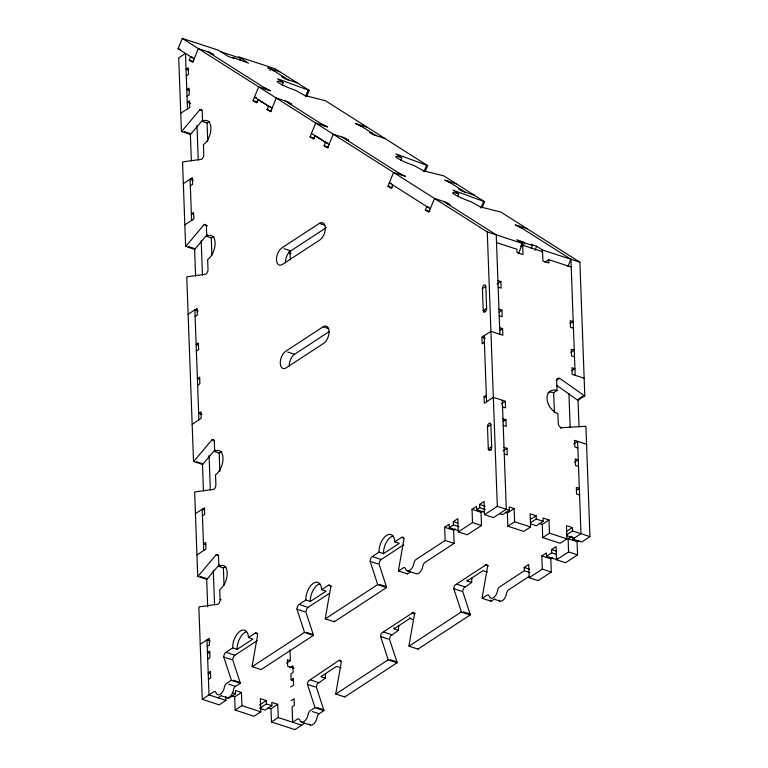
<?xml version="1.0" encoding="UTF-8"?>
<svg xmlns="http://www.w3.org/2000/svg" width="768" height="768" viewBox="0 0 768 768"><rect width="100%" height="100%" fill="white"/><g stroke="black" fill="none" stroke-linecap="round" stroke-linejoin="round"><path stroke-width="1.15" d="M491.184 600.25L491.155 600.499A3.782 2.054 -71.9 0 0 491.126 601.248L482.16 598.32A3.782 2.054 -71.9 0 1 482.189 597.571L487.594 566.611A3.773 2.045 -71.9 0 0 487.162 565.037A3.715 2.016 -71.9 0 0 486.47 564.518L454.723 585.274A3.715 2.016 -71.9 0 0 453.917 587.386A3.773 2.045 -71.9 0 0 453.802 588.701L461.174 611.318A3.83 2.083 -71.9 0 1 461.251 612L408.989 646.176A3.782 2.054 -71.9 0 1 409.018 645.427L414.422 614.458A3.773 2.045 -71.9 0 0 413.99 612.893A3.715 2.016 -71.9 0 0 413.299 612.365L381.552 633.13A3.715 2.016 -71.9 0 0 380.746 635.242A3.773 2.045 -71.9 0 0 380.63 636.557L388.003 659.174A3.83 2.083 -71.9 0 1 388.08 659.846L335.827 694.022A3.782 2.054 -71.9 0 1 335.846 693.283L341.251 662.314A3.773 2.045 -71.9 0 0 340.819 660.749A3.715 2.016 -71.9 0 0 340.128 660.221A3.773 2.045 -71.9 0 0 338.87 660.47L308.381 680.986A3.715 2.016 -71.9 0 0 307.574 683.088A3.773 2.045 -71.9 0 0 307.469 684.413L314.832 707.021A3.83 2.083 -71.9 0 1 314.909 707.702L310.157 710.813A3.754 2.035 -71.9 0 0 308.4 713.318L308.112 714.403A7.488 4.061 -71.9 0 1 304.032 721.574A7.488 4.061 -71.9 0 1 299.626 719.952L299.27 719.29A3.754 2.035 -71.9 0 0 297.418 719.146L292.666 722.246L292.099 706.848L294.355 705.379L294.115 698.774L291.11 700.742M194.131 58.925L178.042 48.72L182.294 38.4L218.621 50.275L228.566 56.582L234.538 58.541L232.781 57.427L248.486 63.101L238.541 56.784L274.925 68.678L309.11 90.374L306.682 96.269M210.854 53.77L213.84 54.739L210.336 52.512L198.384 48.605L192.71 62.362L189.197 60.134L190.618 56.698L192.864 57.427M270.73 106.848L268.493 106.109L257.962 99.427L256.541 102.864L253.037 100.637L258.701 86.89L270.653 90.797L264.154 87.59M270 70.627L270.758 68.794L288.307 79.93M288.73 103.181L291.715 104.16L288.202 101.933L276.25 98.026L270.586 111.782L267.072 109.555L268.493 106.109M282.163 85.114L283.229 82.531L277.488 78.739L309.11 90.374M305.453 96.682L308.189 90.048M327.744 143.021L325.498 142.291L314.966 135.61L313.555 139.046L310.042 136.819L315.715 123.062L327.667 126.97L321.168 123.763M345.734 139.363L348.72 140.333L345.216 138.106L333.264 134.198L327.59 147.955L324.086 145.728L325.498 142.291M392.842 185.021L391.421 188.458L387.917 186.23L393.581 172.483L405.533 176.39L399.043 173.184M400.656 160.301L401.712 157.718L395.981 153.936L427.603 165.571L425.174 171.466M423.936 171.869L426.672 165.245M447.005 203.626L449.99 204.605L446.486 202.378L434.534 198.47L428.861 212.218L425.357 209.99L426.768 206.554L429.014 207.283M457.661 196.474L458.726 193.901L452.986 190.109L484.608 201.744L482.179 207.638M480.95 208.051L483.677 201.418M521.03 245.856L522.73 241.728L516.758 239.779L522.605 243.485L518.352 253.805M523.21 245.933L524.486 242.842L522.73 241.728M531.178 248.544L532.454 245.443L530.698 244.339L536.678 246.288L542.525 250.003L579.898 262.214L584.794 395.808L578.035 400.224A3.734 2.602 56.8 0 1 577.181 399.811L556.694 385.392M534.979 250.416L536.678 246.288M541.67 252.058L542.525 250.003M567.965 266.515L570.941 259.286L518.198 225.821M202.09 110.496L199.843 109.766L182.064 130.915A3.763 2.045 -71.9 0 1 181.421 131.472L190.387 134.41A3.763 2.045 -71.9 0 0 191.021 133.843L202.886 119.75M207.418 225.782L204.058 224.678L186.278 245.827A3.744 2.035 -71.9 0 1 185.635 246.394L194.602 249.322A3.744 2.035 -71.9 0 0 195.235 248.765L207.091 234.662M214.186 440.544L211.949 439.805L194.16 460.963A3.763 2.045 -71.9 0 1 193.526 461.52L202.483 464.448A3.763 2.045 -71.9 0 0 203.126 463.891L214.982 449.789M218.4 555.456L216.163 554.726L198.374 575.875A3.763 2.045 -71.9 0 1 197.741 576.432L206.698 579.36A3.763 2.045 -71.9 0 0 207.341 578.803L219.197 564.701M325.718 673.536A13.142 7.133 -71.9 0 0 325.315 678.144L317.347 683.914A3.715 2.016 -71.9 0 0 316.541 686.026A3.773 2.045 -71.9 0 0 316.426 687.341L323.798 709.958A3.83 2.083 -71.9 0 1 323.875 710.63L319.123 713.741A3.754 2.035 -71.9 0 0 317.366 716.256L317.078 717.331A7.488 4.061 -71.9 0 1 313.67 723.994A7.488 4.061 -71.9 0 1 309.283 724.214M398.89 625.68A13.142 7.133 -71.9 0 0 398.486 630.298L390.518 636.058A3.715 2.016 -71.9 0 0 389.712 638.17A3.773 2.045 -71.9 0 0 389.597 639.485L396.97 662.102A3.83 2.083 -71.9 0 1 397.046 662.784L344.784 696.96L335.827 694.022M472.051 577.824A13.142 7.133 -71.9 0 0 471.658 582.442L463.69 588.211A3.715 2.016 -71.9 0 0 462.883 590.314A3.773 2.045 -71.9 0 0 462.768 591.638L470.131 614.246A3.83 2.083 -71.9 0 1 470.218 614.928L417.955 649.104L408.989 646.176M186.298 75.869L188.554 74.39L188.314 67.795L186.058 69.264L188.304 69.994M187.046 96.221L189.302 94.742L189.062 88.147L186.806 89.616L189.043 90.346M180.758 113.29L189.763 107.395L189.523 100.8L187.267 102.269L190.627 103.373M183.331 183.629L192.346 177.734L192.586 184.33L190.33 185.808M184.848 224.88L193.853 218.986L193.613 212.39L191.357 213.859L193.603 214.589M319.344 223.382L281.798 247.939A9.36 5.088 -71.9 0 0 276.47 259.872A9.36 5.088 -71.9 0 0 282.403 264.432L319.949 239.885A9.36 5.088 -71.9 0 0 325.277 227.952A9.36 5.088 -71.9 0 0 319.344 223.382L324.941 225.216M188.122 314.266L197.136 308.371L197.376 314.976L195.12 316.445M285.437 262.8A9.36 5.088 -71.9 0 1 290.765 250.867L326.333 227.606M196.397 351.101L198.643 349.632L198.403 343.027L196.147 344.506L198.394 345.235M197.645 385.21L199.901 383.731L199.651 377.136L197.405 378.605L199.642 379.334M323.136 326.794L285.59 351.35A9.36 5.088 -71.9 0 0 280.262 363.283A9.36 5.088 -71.9 0 0 286.195 367.853L323.741 343.296A9.36 5.088 -71.9 0 0 329.069 331.363A9.36 5.088 -71.9 0 0 323.136 326.794L328.733 328.627M289.229 366.211A9.36 5.088 -71.9 0 1 294.557 354.278L329.136 331.661M192.154 424.282L201.168 418.387L200.928 411.792L198.672 413.261L202.032 414.355M520.723 246.432L522.653 245.165L542.573 251.683L542.918 261.034L548.89 262.982L548.774 259.69L571.219 267.024M482.429 288.653L485.808 286.435A2.803 1.526 -71.9 0 0 484.022 285.072A2.803 1.526 -71.9 0 0 482.429 288.653L483.235 310.656A2.803 1.526 -71.9 0 0 485.011 312.019A2.803 1.526 -71.9 0 0 486.614 308.438L485.808 286.435M497.03 284.064L500.89 281.539L501.139 288.134L498.144 287.165M544.906 262.214L548.774 259.69M486.614 308.438L483.235 310.656L485.405 311.366M499.046 312.038L501.946 310.138L502.186 316.742L499.2 315.763M195.437 513.667L204.442 507.773L204.691 514.378L202.435 515.846M484.397 342.355L482.141 343.824L481.901 337.229L490.906 331.334L502.867 335.242L502.618 328.637L499.632 327.667M499.728 330.538L502.618 328.637M196.944 554.928L205.958 549.034L205.718 542.429L203.462 543.907L205.709 544.637M570.326 323.52L573.216 321.619L570.23 320.65L570.47 327.245L573.456 328.224M502.541 406.877L505.526 407.846L505.286 401.251L493.334 397.344L484.32 403.238L484.08 396.634L486.326 395.165M570.883 352.435L574.262 350.227L571.277 349.248L571.517 355.853L574.512 356.832M501.418 403.776L505.286 401.251M556.166 380.438L558.701 378.778M572.045 370.618L574.944 368.726L571.958 367.747L572.198 374.352L584.15 378.259M487.498 426.864L490.867 424.656A2.803 1.526 -71.9 0 0 489.091 423.283A2.803 1.526 -71.9 0 0 487.498 426.864L488.304 448.867A2.803 1.526 -71.9 0 0 490.08 450.24A2.803 1.526 -71.9 0 0 491.683 446.659L490.867 424.656M503.069 421.642L505.958 419.75L506.208 426.355L503.213 425.376M548.006 392.678L548.909 392.381A13.123 9.12 56.8 0 1 553.661 392.669L557.04 390.451L556.685 380.554A3.773 2.621 56.8 0 1 557.098 378.902A3.715 2.582 56.8 0 1 557.933 378.23L559.546 378.23L583.93 395.386A3.734 2.602 56.8 0 0 584.794 395.808M491.683 446.659L488.304 448.867L491.558 449.933M200.227 644.314L209.232 638.419L209.482 645.014L207.226 646.493M578.861 398.698L583.93 395.386M503.146 450.883L507.014 448.358L507.254 454.954L504.269 453.974M207.667 659.155L209.942 657.667L209.702 651.072L207.446 652.541L209.693 653.27M560.515 428.285L561.36 427.738L585.072 426.298A3.744 2.602 56.8 0 1 585.917 426.442L589.958 536.621L581.702 542.016L572.736 539.088L572.65 536.89M232.685 647.866L237.168 649.334L252.941 639.014L248.458 637.555A13.104 7.114 -71.9 0 0 240.144 631.162A13.104 7.114 -71.9 0 0 232.685 647.866L225.926 652.282A3.744 2.035 -71.9 0 0 223.795 657.062L231.12 679.469A3.754 2.035 -71.9 0 1 231.245 680.352L240.211 683.28A3.754 2.035 -71.9 0 0 240.077 682.397L232.762 659.99A3.744 2.035 -71.9 0 1 234.893 655.219L257.347 640.531M248.458 637.555L255.216 633.13L257.453 633.869M305.856 600.01L310.339 601.478L326.102 591.168L321.629 589.699A13.104 7.114 -71.9 0 0 313.315 583.306A13.104 7.114 -71.9 0 0 305.856 600.01L299.098 604.435A3.744 2.035 -71.9 0 0 296.966 609.206L304.282 631.613A3.763 2.045 -71.9 0 1 304.416 632.496L313.382 635.424A3.763 2.045 -71.9 0 0 313.248 634.55L305.933 612.134A3.744 2.035 -71.9 0 1 308.064 607.363L329.539 593.318M321.629 589.699L328.378 585.283L331.747 586.378M379.027 552.163L383.51 553.622L399.274 543.312L394.79 541.843A13.104 7.114 -71.9 0 0 386.486 535.45A13.104 7.114 -71.9 0 0 379.027 552.163L372.269 556.579A3.744 2.035 -71.9 0 0 370.138 561.35L377.453 583.766A3.763 2.045 -71.9 0 1 377.587 584.65L386.554 587.578A3.763 2.045 -71.9 0 0 386.419 586.694L379.104 564.278A3.744 2.035 -71.9 0 1 381.235 559.507L403.68 544.829M394.79 541.843L401.549 537.427L403.795 538.157M208.435 679.498L210.691 678.019L210.442 671.424L208.176 672.912L210.413 673.642M401.549 537.427A3.744 2.035 -71.9 0 1 403.93 539.251L398.554 569.962A3.744 2.035 -71.9 0 0 398.496 570.97L403.248 567.859A3.744 2.035 -71.9 0 1 405.446 568.675A7.488 4.07 -71.9 0 0 409.862 570.298A7.488 4.07 -71.9 0 0 413.942 563.117A3.744 2.035 -71.9 0 1 415.987 559.526L445.142 540.461L444.662 527.261L449.165 524.314L449.28 527.616L458.246 530.544M449.28 527.616L453.418 524.918L453.293 521.616L457.795 518.669L458.285 531.869L467.251 534.797L481.478 525.494L480.998 512.294L482.794 511.114M458.285 531.869L472.512 522.557L472.032 509.357L476.534 506.41L476.659 509.712L484.502 512.275M476.659 509.712L479.693 507.725L479.578 504.432L484.08 501.485L484.56 514.685L493.526 517.613L506.294 509.261L502.291 400.272M573.6 443.952L577.603 441.341L580.992 533.683L572.736 539.088M444.662 527.261L453.619 530.189L455.424 529.018M216.163 554.726A3.744 2.035 -71.9 0 1 218.534 556.55L218.899 566.448A13.104 7.114 -71.9 0 1 227.203 572.851A13.104 7.114 -71.9 0 1 219.744 589.555L220.109 599.453A3.744 2.035 -71.9 0 1 217.978 604.234L199.507 606.787A3.744 2.035 -71.9 0 0 198.864 607.075L202.243 699.322L213.754 691.795A3.744 2.035 -71.9 0 1 215.952 692.602A7.488 4.07 -71.9 0 0 220.368 694.224A7.488 4.07 -71.9 0 0 224.448 687.043A3.744 2.035 -71.9 0 1 226.493 683.462L231.245 680.352M255.216 633.13A3.744 2.035 -71.9 0 1 257.587 634.963L252.211 665.674A3.744 2.035 -71.9 0 0 252.154 666.672L304.416 632.496M328.378 585.283A3.744 2.035 -71.9 0 1 330.758 587.107L325.382 617.818A3.744 2.035 -71.9 0 0 325.325 618.826L377.587 584.65M484.56 514.685L497.328 506.333L509.28 510.24L509.155 506.938L514.138 508.57L514.627 521.77L507.869 526.195L507.379 512.986L514.138 508.57M574.426 462.365L578.285 459.84L575.299 458.861L575.539 465.466L578.525 466.435M217.968 697.824L221.77 695.347M225.619 696.864A7.488 4.07 -71.9 0 0 229.997 696.643A7.488 4.07 -71.9 0 0 233.414 689.981A3.744 2.035 -71.9 0 1 235.459 686.39L240.211 683.28M313.382 635.424L261.12 669.61L252.154 666.672M325.325 618.826L334.291 621.754L386.554 587.578M398.496 570.97L407.462 573.898L410.314 572.035M453.619 530.189L454.109 543.389L424.954 562.464A3.744 2.035 -71.9 0 0 422.909 566.045A7.488 4.07 -71.9 0 1 416.179 573.715L407.213 570.787M509.28 510.24L502.522 514.666L499.536 513.686M241.43 692.458L234.672 696.874L235.152 710.074L241.91 705.658L241.43 692.458L235.45 690.499L235.574 693.802L228.816 698.227L225.792 697.238M225.811 697.133L225.936 700.435L219.178 704.851L202.243 699.322M286.55 663.168L290.41 660.643L290.016 649.92M289.901 667.738L292.906 665.77L293.146 672.374L290.89 673.843L291.11 679.891L293.357 680.63M530.304 519.533L536.093 515.75L536.218 519.043L530.419 522.835M576.797 490.099L579.331 488.438L576.346 487.469L576.586 494.064L579.581 495.043M291.11 679.891L293.366 678.422L293.606 685.018L290.602 686.986M536.093 515.75L530.122 513.792L530.602 526.992L523.843 531.418L507.869 526.195M259.526 705.005L266.285 700.579L266.41 703.882L259.651 708.298L265.123 710.093L271.882 705.677L271.766 702.374L277.738 704.323L278.227 717.533L271.469 721.949L270.979 708.749L277.738 704.323M548.995 519.965L542.246 524.39L542.726 537.59L549.485 533.165L548.995 519.965L543.024 518.016L543.149 521.309L536.39 525.734L530.448 523.795M266.285 700.579L260.314 698.63L260.794 711.83L254.035 716.246L235.152 710.074M393.994 627.773A13.104 7.123 -71.9 0 0 394.003 628.829L409.776 618.518L413.136 619.613M467.165 579.917A13.104 7.123 -71.9 0 0 467.174 580.973L482.947 570.662L487.421 572.131M566.611 531.408L572.41 527.616L572.525 530.918L566.736 534.71M572.41 527.616L566.429 525.667L566.918 538.867L560.16 543.283L542.726 537.59M482.16 598.32L486.912 595.21A3.754 2.035 -71.9 0 1 488.765 595.363L489.12 596.026A7.488 4.061 -71.9 0 0 493.526 597.648A7.488 4.061 -71.9 0 0 497.616 590.467L497.894 589.392A3.754 2.035 -71.9 0 1 499.651 586.877L524.304 570.758L524.179 567.456L528.691 564.518L529.171 577.718L538.138 580.646L551.28 572.054L550.79 558.854L552.595 557.674M529.171 577.718L542.314 569.126L541.824 555.917L546.336 552.979L546.451 556.272L555.418 559.21L557.155 558.067M546.451 556.272L551.674 552.854L551.558 549.562L556.061 546.614L556.55 559.814L565.507 562.742L577.555 554.87L577.075 541.661L578.87 540.49M556.55 559.814L568.589 551.933L568.109 538.733L571.709 536.381M304.483 723.312L294.874 729.6L271.469 721.949M491.126 601.248L494.928 598.762M529.325 576.269L508.618 589.814A3.754 2.035 -71.9 0 0 506.861 592.32L506.573 593.405A7.488 4.061 -71.9 0 1 503.165 600.067A7.488 4.061 -71.9 0 1 498.778 600.278M283.229 82.531L279.811 81.542A13.114 1.507 22.4 0 0 280.243 83.798A13.114 1.507 22.4 0 0 295.517 90.326L304.944 95.558L325.411 100.714L427.603 165.571M401.712 157.718L398.294 156.739A13.123 1.507 22.4 0 0 397.392 158.198A13.123 1.507 22.4 0 0 409.718 163.987L414 165.514L423.437 170.755L443.894 175.91L484.608 201.744M458.726 193.901L455.299 192.912A13.114 1.507 22.4 0 0 455.741 195.168A13.114 1.507 22.4 0 0 471.005 201.696L480.442 206.928L500.899 212.083L579.898 262.214M220.31 51.619L240.23 58.128L240.317 60.509M279.725 71.731L267.773 67.824L274.272 71.021M284.794 77.702L281.808 76.733L285.322 78.96L297.274 82.867M178.042 48.72L180.317 49.459M189.197 60.134L193.68 61.603M367.469 127.411L355.517 123.504L362.016 126.71M372.547 133.392L369.562 132.413L373.066 134.64L385.018 138.547M256.627 97.91L254.448 97.2L271.997 108.336M253.037 100.637L257.52 102.106M267.072 109.555L271.555 111.014M456.634 183.994L444.682 180.086L451.181 183.283M310.042 136.819L314.525 138.278M461.702 189.965L458.717 188.995L462.23 191.222L474.182 195.13M324.086 145.728L328.56 147.197M199.843 109.766A3.744 2.035 -71.9 0 1 202.224 111.59L202.579 121.498L207.062 122.957A13.104 7.114 -71.9 0 1 209.645 121.91M391.507 183.504L389.328 182.794L430.282 208.781M527.165 228.749L515.213 224.842L521.712 228.048M387.917 186.23L392.4 187.699M425.357 209.99L429.84 211.459M184.301 131.645L191.021 133.843M524.486 242.842L532.454 245.443M182.294 38.4L487.267 231.926L522.605 243.485M496.512 242.602L516.893 249.264L517.018 252.566L522.998 254.525L522.653 245.165M193.354 180.269L190.09 179.203L191.606 220.464M497.904 280.56L500.89 281.539M498.95 309.168L501.946 310.138M284.035 248.669L290.765 250.867M288.845 252.394L291.091 253.133M204.058 224.678A3.744 2.035 -71.9 0 1 206.429 226.502L206.794 236.41L211.277 237.869A13.104 7.114 -71.9 0 1 214.214 236.784M481.901 337.229L485.261 338.323M188.515 246.566L195.235 248.765M484.08 396.634L486.317 397.363M198.144 310.915L194.88 309.85L198.912 419.866M586.57 444.269L574.618 440.362L574.858 446.957L577.853 447.936M502.973 418.771L505.958 419.75M287.827 352.08L294.557 354.278M504.019 447.379L507.014 448.358M536.218 519.043L543.149 521.309M572.525 530.918L589.958 536.621M505.392 512.342L507.379 512.986M539.251 523.411L542.246 524.39M479.578 504.432L485.174 506.256M566.832 535.68L574.234 538.109M479.693 507.725L485.299 509.558M568.109 538.733L577.075 541.661M514.627 521.77L530.602 526.992M549.485 533.165L566.918 538.867M472.032 509.357L480.998 512.294M568.589 551.933L577.555 554.87M472.512 522.557L481.478 525.494M551.558 549.562L556.042 551.021M551.674 552.854L556.157 554.323M453.293 521.616L457.776 523.075M453.418 524.918L459.014 526.742M541.824 555.917L550.79 558.854M211.949 439.805A3.744 2.035 -71.9 0 1 214.32 441.638L214.685 451.536L219.168 453.005A13.104 7.114 -71.9 0 1 221.75 451.958M542.314 569.126L551.28 572.054M445.142 540.461L454.109 543.389M524.179 567.456L529.786 569.29M196.406 461.693L203.126 463.891M524.304 570.758L529.91 572.592M485.222 564.778L488.582 565.882M467.174 580.973L471.658 582.442M373.392 556.944L381.235 559.507M457.056 584.294L464.899 586.858M495.36 599.606L499.843 601.066M370.138 561.35L377.981 563.914M453.802 588.701L461.645 591.264M204.365 509.962L202.195 509.251L203.702 550.502M379.699 584.496L386.419 586.694M463.363 611.846L470.083 614.045M461.251 612L470.218 614.928M412.051 612.634L415.411 613.728M218.899 566.448L223.382 567.917A13.104 7.114 -71.9 0 1 225.965 566.87M394.003 628.829L398.486 630.298M300.221 604.8L308.064 607.363M383.885 632.15L391.728 634.714M200.621 576.605L207.341 578.803M296.966 609.206L304.81 611.77M380.63 636.557L388.474 639.12M220.109 599.453L221.232 599.818M306.528 632.352L313.248 634.55M390.192 659.702L396.912 661.901M388.08 659.846L397.046 662.784M338.88 660.49L341.117 661.219M341.088 667.834L336.605 666.374L320.832 676.685L325.315 678.144M290.41 660.643L287.424 659.664L287.664 666.269L294.182 668.4M210.24 640.954L206.986 639.888L209.002 694.896L225.936 700.435M227.05 652.646L234.893 655.219M310.714 680.006L318.557 682.57M223.795 657.062L231.638 659.626M307.469 684.413L315.312 686.976M233.357 680.198L240.077 682.397M317.021 707.549L323.75 709.747M314.909 707.702L323.875 710.63M228.739 684.192L235.459 686.39M312.403 711.542L319.123 713.741M232.55 692.813L235.574 693.802M266.41 703.882L271.882 705.677M231.686 695.894L234.672 696.874M267.994 707.77L270.979 708.749M222.202 696.182L226.685 697.642M301.382 722.064L310.349 725.002M241.91 705.658L260.794 711.83M278.227 717.533L301.632 725.184M561.36 427.738L559.709 426.662A3.715 2.582 56.8 0 1 558.509 424.742A3.773 2.621 56.8 0 1 558.259 423.456L557.894 413.558A13.066 9.082 56.8 0 1 547.027 398.63A13.066 9.082 56.8 0 1 557.04 390.518M358.502 124.483L376.051 135.619M447.667 181.066L465.216 192.192M207.341 51.542L267.667 89.818M285.216 100.954L324.672 125.99M342.221 137.136L402.547 175.411M443.501 201.398L496.243 234.874L499.872 334.262M311.462 133.382L329.011 144.518M578.026 399.84L579.014 426.835M570.931 259.286L575.184 375.331M568.925 393.389L570.173 427.421M553.661 392.659L554.381 412.301M487.267 231.926L497.328 506.333M484.157 335.75L486.576 401.76M290.102 253.862L290.323 259.814M207.062 122.957L207.744 141.446M211.277 237.869L211.91 255.197M219.168 453.005L219.85 471.485M223.382 567.917L224.016 585.245M196.982 125.539L198.25 160.061M201.206 240.701L202.464 275.222M209.078 455.578L210.346 490.099M213.302 570.624L214.55 604.733M190.349 133.536L191.357 160.906M194.573 248.698L195.581 276.077M202.454 463.574L203.462 490.954M206.669 578.573L207.706 606.797M187.507 108.874L185.482 53.434L178.723 57.85L181.421 131.472M185.635 246.394L182.544 162.115A3.744 2.035 -71.9 0 1 183.197 161.827L201.658 159.274A3.744 2.035 -71.9 0 0 203.789 154.502L203.434 144.595A13.104 7.114 -71.9 0 0 210.893 127.891A13.104 7.114 -71.9 0 0 202.579 121.498M193.526 461.52L186.758 277.027A3.744 2.035 -71.9 0 1 187.411 276.749L205.872 274.186A3.744 2.035 -71.9 0 0 208.003 269.414L207.648 259.507A13.104 7.114 -71.9 0 0 215.107 242.803A13.104 7.114 -71.9 0 0 206.794 236.41M197.741 576.432L194.65 492.154A3.744 2.035 -71.9 0 1 195.293 491.875L213.763 489.312A3.744 2.035 -71.9 0 0 215.894 484.541L215.53 474.643A13.104 7.114 -71.9 0 0 222.989 457.93A13.104 7.114 -71.9 0 0 214.685 451.536M334.291 621.754A3.744 2.035 -71.9 0 1 334.32 621.005M407.462 573.898A3.744 2.035 -71.9 0 1 407.462 573.408M310.339 601.478A13.104 7.114 -71.9 0 1 319.747 583.853M383.51 553.622A13.104 7.114 -71.9 0 1 392.918 536.006M237.168 649.334A13.104 7.114 -71.9 0 1 246.576 631.709M417.955 649.104A3.782 2.054 -71.9 0 1 417.965 648.614M409.699 617.501A13.104 7.123 -71.9 0 1 409.776 618.518M344.784 696.96A3.782 2.054 -71.9 0 1 344.813 696.211M290.102 253.862A3.773 2.045 -71.9 0 0 289.67 252.298A3.744 2.035 -71.9 0 0 288.979 251.76"/></g></svg>
